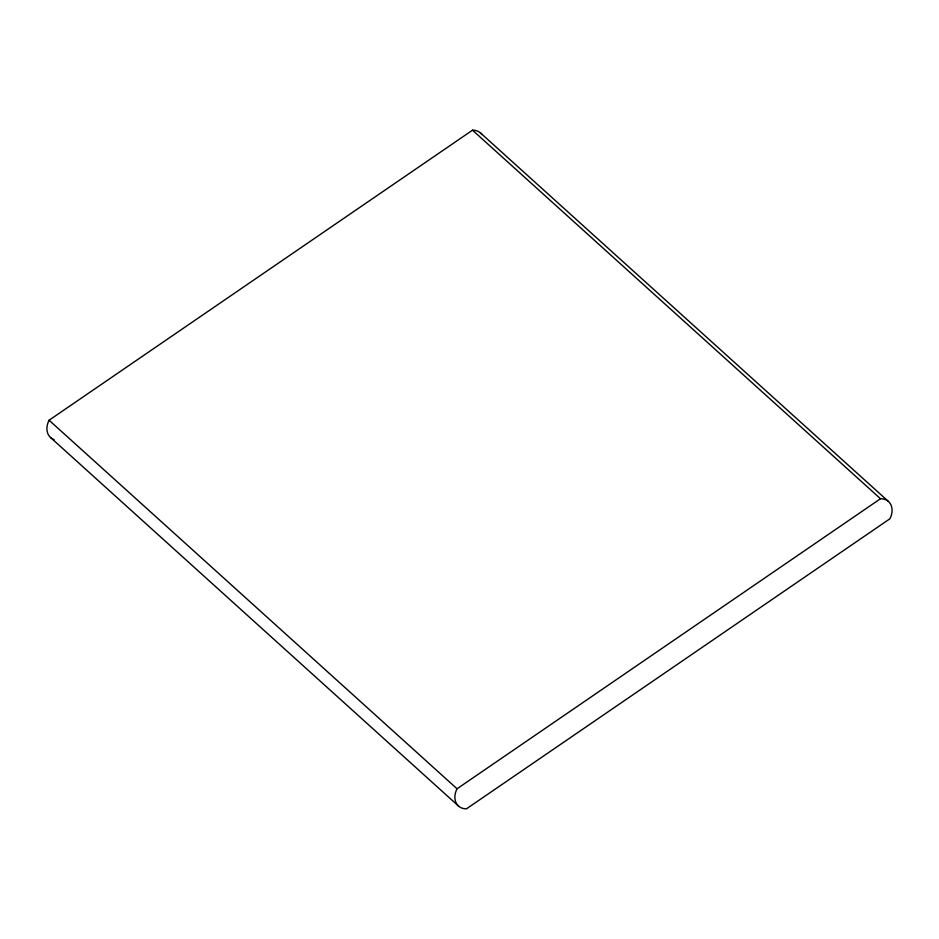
<?xml version="1.0" encoding="UTF-8"?>
<svg xmlns="http://www.w3.org/2000/svg" width="939" height="939" viewBox="0 0 939 939"><rect width="100%" height="100%" fill="white"/><g stroke="black" fill="none" stroke-linecap="round" stroke-linejoin="round"><path stroke-width="1.41" d="M54.133 439.616A17.688 13.392 -47.9 0 1 49.086 420.226L472.517 130.181A17.688 13.392 -47.9 0 1 481.883 134.477M457.047 788.783L880.489 498.726A17.688 13.392 -47.9 0 1 889.914 518.774L466.483 808.819A17.688 13.392 -47.9 0 1 457.047 788.783L49.086 420.226M480.486 132.939L888.458 501.485M472.517 130.181L880.489 498.726M50.542 437.515L458.514 806.061"/></g></svg>
